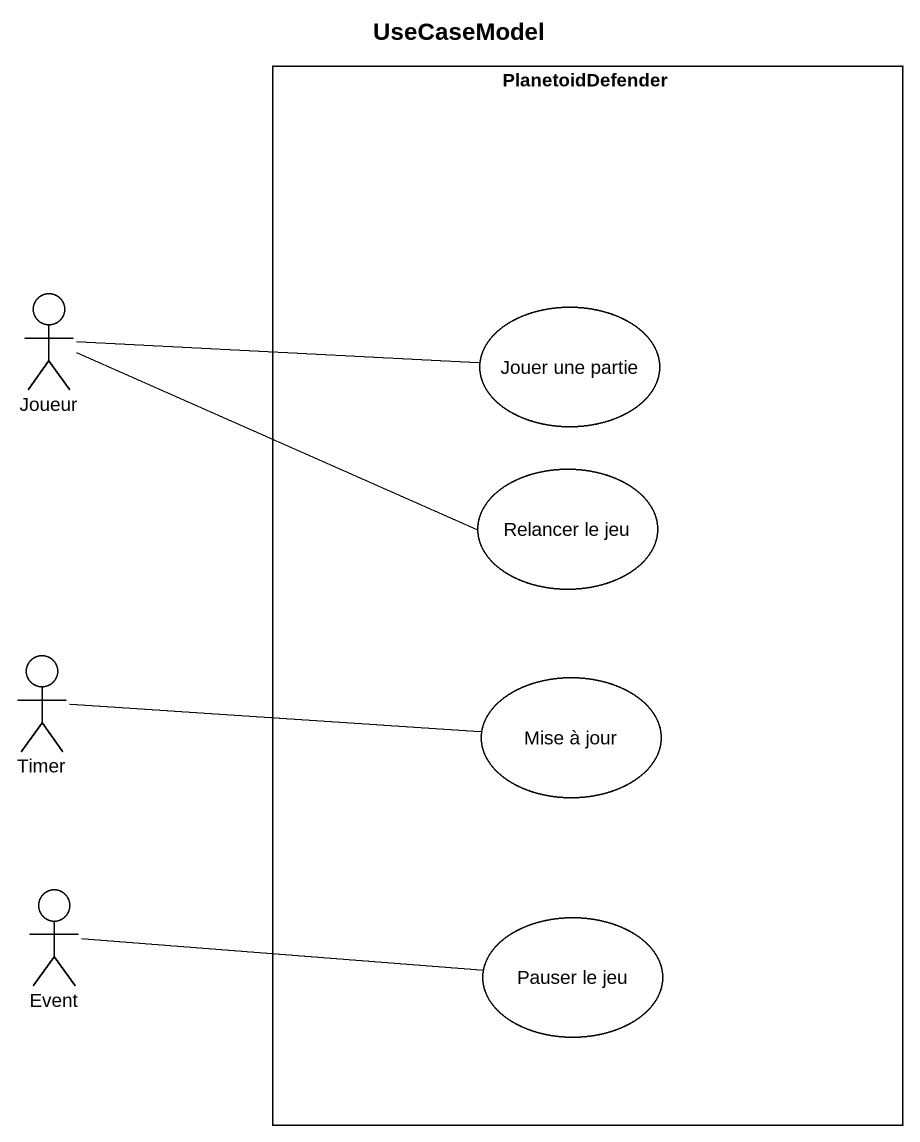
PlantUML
@startuml
title UseCaseModel
rectangle PlanetoidDefender {
  usecase "Jouer une partie" as Jouer_une_partie
  usecase "Relancer le jeu" as Relancer_le_jeu
  usecase "Mise à jour" as Mise_à_jour
  usecase "Pauser le jeu" as Pauser_le_jeu
}
actor Joueur
actor Timer
actor Event
Joueur -right- Jouer_une_partie
Joueur -right- Relancer_le_jeu
Timer -right- Mise_à_jour
Event -right- Pauser_le_jeu
@enduml
